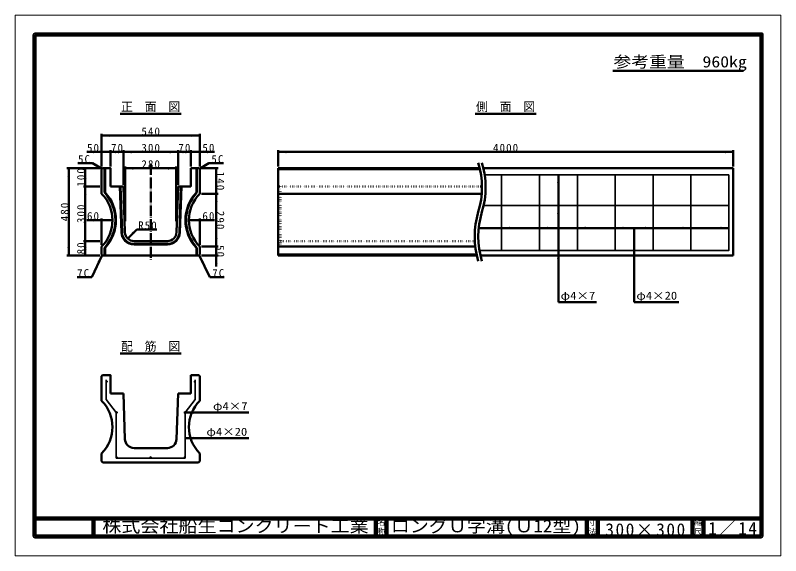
# Model space of a CAD drawing. Units: millimetres, scale not verified. Extents: x -2102 to 2102, y -1485 to 1485.
import ezdxf
from ezdxf.enums import TextEntityAlignment as Align

# ---------------------------------------------------------------- set-up
doc = ezdxf.new("R2010")
doc.units = ezdxf.units.MM
doc.header["$LTSCALE"] = 5
doc.linetypes.add('DOTTED', pattern=[1.75, 0.25, -1.5])
doc.linetypes.add('LONG_DASHED_DOTTED', pattern=[15.25, 12, -1.5, 0.25, -1.5])
doc.layers.add('0-0_V-nasSTD', color=7, linetype='Continuous', lineweight=50)
doc.layers.add('0-1_0', color=7, linetype='Continuous', lineweight=50)
doc.styles.add('ＭＳ ゴシック', font='')
doc.styles.get('ＭＳ ゴシック').set_extended_font_data('MS Gothic')

msp = doc.modelspace()

# ---------------------------------------------------------------- linework, layer by layer
at = {"layer": '0-0_V-nasSTD', "lineweight": 100}
for p, q in [((-1997.5, 1380), (-1997.5, -1380)), ((-1997.5, -1280), (1997.5, -1280)), ((-1672.5, -1280), (-1672.5, -1380)), ((-122.5, -1280), (-122.5, -1380)), ((-62.5, -1280), (-62.5, -1380)), ((1037.5, -1280), (1037.5, -1380)), ((1097.5, -1280), (1097.5, -1380)), ((1617.5, -1280), (1617.5, -1380)), ((1677.5, -1280), (1677.5, -1380)), ((-1997.5, -1380), (1997.5, -1380))]:
    msp.add_line(p, q, dxfattribs=at)
at = {"layer": '0-0_V-nasSTD'}
for p, q in [((-1628.654, 834.105), (-1628.654, 654.105)), ((-1088.654, 824.105), (-1628.654, 824.105)), ((-1088.654, 834.105), (-1088.654, 654.105)), ((-1628.654, 734.105), (-1708.654, 734.105)), ((-1578.654, 734.105), (-1628.654, 734.105)), ((-1578.654, 744.105), (-1578.654, 654.105)), ((-1508.654, 734.105), (-1578.654, 734.105)), ((-1508.654, 744.105), (-1508.654, 554.105)), ((-1208.654, 734.105), (-1508.654, 734.105)), ((-1208.654, 744.105), (-1208.654, 554.105)), ((-1138.654, 734.105), (-1208.654, 734.105)), ((-1138.654, 744.105), (-1138.654, 654.105)), ((-658.654, 744.105), (-658.654, 654.105)), ((1841.346, 734.105), (-658.654, 734.105)), ((1841.346, 744.105), (1841.346, 654.105)), ((-1638.654, 644.105), (-1818.654, 644.105)), ((-1808.654, 644.105), (-1808.654, 164.105)), ((-1758.116, 671.605), (-1678.116, 671.605)), ((-1718.654, 644.105), (-1718.654, 544.105)), ((-1626.154, 641.605), (-1678.116, 671.605)), ((-1628.654, 639.105), (-1623.654, 644.105)), ((-1628.654, 639.105), (-1628.654, 504.105)), ((-1612.654, 644.105), (-1612.654, 510.581)), ((-1609.654, 644.105), (-1609.654, 511.764)), ((-1498.655, 654.105), (-1498.655, 354.105)), ((-1498.655, 644.105), (-1218.655, 644.105)), ((-1218.655, 654.105), (-1218.655, 354.105)), ((-1093.654, 644.105), (-1138.654, 644.105)), ((-1107.654, 511.764), (-1107.654, 644.105)), ((-1104.654, 510.581), (-1104.654, 644.105)), ((-1093.654, 644.105), (-1088.654, 639.105)), ((-1091.154, 641.605), (-1039.193, 671.605)), ((-1088.654, 504.105), (-1088.654, 639.105)), ((-988.654, 644.105), (-1078.654, 644.105)), ((-959.193, 671.605), (-1039.193, 671.605)), ((-998.654, 644.105), (-998.654, 504.105)), ((-658.654, 644.105), (-658.654, 164.105)), ((449.352, 644.105), (-658.654, 644.105)), ((450.481, 639.105), (-658.654, 639.105)), ((469.352, 644.105), (1841.346, 644.105)), ((1841.346, 164.105), (1841.346, 644.105)), ((881.346, 609.105), (881.346, -90.895)), ((-1638.654, 544.105), (-1728.654, 544.105)), ((-1718.654, 544.105), (-1718.654, 244.105)), ((-1508.654, 544.105), (-1578.654, 544.105)), ((-1527.665, 544.105), (-1519.255, 291.806)), ((-1524.663, 544.105), (-1516.257, 291.906)), ((-1508.654, 544.105), (-1500.265, 292.439)), ((-1208.654, 544.105), (-1217.043, 292.439)), ((-1192.645, 544.105), (-1201.052, 291.906)), ((-1189.644, 544.105), (-1198.054, 291.806)), ((-988.654, 504.105), (-1078.654, 504.105)), ((-998.654, 504.105), (-998.654, 214.105)), ((460.028, 504.105), (-658.654, 504.105)), ((-1628.654, 359.105), (-1708.654, 359.105)), ((-1628.654, 369.105), (-1628.654, 224.105)), ((-1568.654, 359.105), (-1628.654, 359.105)), ((-1148.654, 359.105), (-1088.654, 359.105)), ((-1088.654, 369.105), (-1088.654, 224.105)), ((-1088.654, 359.105), (-1008.654, 359.105)), ((-1485.055, 258.165), (-1435.557, 307.663)), ((-1435.557, 307.663), (-1325.557, 307.663)), ((1817.346, 315.605), (441.621, 315.605)), ((1297.346, 315.605), (1297.346, -90.895)), ((-1638.654, 244.105), (-1728.654, 244.105)), ((-1718.654, 244.105), (-1718.654, 164.105)), ((-1628.654, 214.105), (-1628.654, 171.105)), ((-1450.293, 244.105), (-1267.015, 244.105)), ((-1450.293, 228.105), (-1267.015, 228.105)), ((-1450.293, 225.105), (-1267.015, 225.105)), ((-1088.654, 171.105), (-1088.654, 214.105)), ((-988.654, 214.105), (-1078.654, 214.105)), ((-998.654, 214.105), (-998.654, 164.105)), ((424.605, 214.105), (-658.654, 214.105)), ((-1628.654, 171.105), (-1621.654, 164.105)), ((-1612.654, 207.629), (-1612.654, 164.105)), ((-1609.654, 206.445), (-1609.654, 164.105)), ((-1107.654, 164.105), (-1107.654, 206.445)), ((-1104.654, 164.105), (-1104.654, 207.629)), ((-1088.654, 171.105), (-1095.654, 164.105)), ((431.776, 171.105), (-658.654, 171.105)), ((-1638.654, 164.105), (-1818.654, 164.105)), ((-1682.723, 45.397), (-1625.154, 167.605)), ((-1621.654, 164.105), (-1095.654, 164.105)), ((-1034.586, 45.397), (-1092.154, 167.605)), ((-988.654, 164.105), (-1078.654, 164.105)), ((-998.654, 164.105), (-998.654, 104.105)), ((433.339, 164.105), (-658.654, 164.105)), ((1841.346, 164.105), (453.339, 164.105)), ((-1762.723, 45.397), (-1682.723, 45.397)), ((-954.586, 45.397), (-1034.586, 45.397)), ((881.346, -90.895), (1091.346, -90.895)), ((1297.346, -90.895), (1543.346, -90.895)), ((-1628.654, -498.131), (-1623.654, -493.131)), ((-1628.654, -498.131), (-1628.654, -633.131)), ((-1093.654, -493.131), (-1138.654, -493.131)), ((-1093.654, -493.131), (-1088.654, -498.131)), ((-1088.654, -633.131), (-1088.654, -498.131)), ((-1508.654, -593.131), (-1578.654, -593.131)), ((-1508.654, -593.131), (-1500.265, -844.797)), ((-1208.654, -593.131), (-1217.043, -844.797)), ((-1168.654, -698.13), (-818.654, -698.13)), ((-1168.654, -838.888), (-818.654, -838.888)), ((-1628.654, -923.131), (-1628.654, -966.131)), ((-1450.293, -893.131), (-1267.015, -893.131)), ((-1088.654, -966.131), (-1088.654, -923.131)), ((-1628.654, -966.131), (-1621.654, -973.131)), ((-1088.654, -966.131), (-1095.654, -973.131)), ((-1621.654, -973.131), (-1095.654, -973.131))]:
    msp.add_line(p, q, dxfattribs=at)
at = {"layer": '0-0_V-nasSTD', "linetype": 'LONG_DASHED_DOTTED'}
msp.add_line((-1358.654, 669.105), (-1358.654, 139.105), dxfattribs=at)
at = {"layer": '0-0_V-nasSTD', "lineweight": 35}
for p, q in [((476.054, 609.105), (1817.346, 609.105)), ((569.346, 609.105), (569.346, 192.105)), ((777.346, 609.105), (777.346, 192.105)), ((985.346, 609.105), (985.346, 192.105)), ((1193.346, 609.105), (1193.346, 192.105)), ((1401.346, 609.105), (1401.346, 192.105)), ((1609.346, 609.105), (1609.346, 192.105)), ((1817.346, 439.105), (470.481, 439.105)), ((-1603.654, -626.131), (-1603.654, -518.131)), ((-1113.654, -626.131), (-1113.654, -518.131)), ((-1603.654, -626.131), (-1548.654, -698.131)), ((-1113.654, -626.131), (-1168.654, -698.131)), ((-1548.654, -948.131), (-1548.654, -698.131)), ((-1168.654, -948.131), (-1168.654, -698.131)), ((-1548.654, -948.131), (-1168.654, -948.131))]:
    msp.add_line(p, q, dxfattribs=at)
at = {"layer": '0-0_V-nasSTD', "linetype": 'DOTTED'}
for p, q in [((461.319, 544.105), (-658.654, 544.105)), ((-646.154, 544.105), (-646.154, 225.105)), ((422.017, 244.105), (-658.654, 244.105)), ((-658.654, 225.105), (-646.154, 225.105))]:
    msp.add_line(p, q, dxfattribs=at)
at = {"layer": '0-0_V-nasSTD', "lineweight": 18}
for points in [[(-2102.5, -1485), (-2102.5, 1485), (2102.5, 1485), (2102.5, -1485)], [(-2002.5, -1385), (-2002.5, 1385), (2002.5, 1385), (2002.5, -1385)]]:
    msp.add_lwpolyline(points, close=True, dxfattribs=at)
at = {"layer": '0-0_V-nasSTD', "lineweight": 100}
msp.add_lwpolyline([(1997.5, -1380), (1997.5, 1380), (-1997.5, 1380)], dxfattribs=at)
at = {"layer": '0-0_V-nasSTD'}
for points in [[(-1138.654, 734.105), (-1088.654, 734.105), (-1008.654, 734.105)], [(-1623.654, 644.105), (-1578.654, 644.105), (-1578.654, 544.105)], [(-1138.654, 644.105), (-1138.654, 544.105), (-1208.654, 544.105)], [(-1623.654, -493.131), (-1578.654, -493.131), (-1578.654, -593.131)], [(-1138.654, -493.131), (-1138.654, -593.131), (-1208.654, -593.131)]]:
    msp.add_lwpolyline(points, dxfattribs=at)
at = {"layer": '0-0_V-nasSTD', "lineweight": 35}
msp.add_lwpolyline([(1817.346, 609.105), (1817.346, 192.105), (447.757, 192.105)], dxfattribs=at)
for centre in [(-1600.654, -528.131), (-1116.654, -528.131), (-1545.654, -698.131), (-1171.654, -698.131), (-1545.654, -945.131), (-1358.654, -945.131), (-1171.654, -945.131)]:
    msp.add_circle(centre, 3, dxfattribs=at)
at = {"layer": '0-0_V-nasSTD'}
for centre, radius, start, end in [((-4.279, 539.105), 465.625, 343.14606, 16.85394), ((15.721, 539.105), 465.625, 343.14606, 16.85394), ((-1773.863, 359.105), 221.208, 316.78275, 43.21725), ((-1773.863, 359.105), 224.208, 317.06265, 42.91272), ((-943.446, 359.105), 224.208, 137.08728, 222.91272), ((-943.446, 359.105), 221.208, 136.78275, 223.21725), ((-1773.863, 359.105), 205.208, 315.04113, 44.95887), ((-943.446, 359.105), 205.208, 135.04113, 224.95887), ((886.971, 269.105), 465.625, 163.14606, 196.85394), ((906.971, 269.105), 465.625, 163.14606, 196.85394), ((-1450.293, 294.105), 69, 181.90915, 270), ((-1450.293, 294.105), 66, 181.90915, 270), ((-1450.293, 294.105), 50, 181.90915, 270), ((-1267.015, 294.105), 50, 270, 358.09085), ((-1267.015, 294.105), 66, 270, 358.09085), ((-1267.015, 294.105), 69, 270, 358.09085), ((-1773.863, -778.131), 205.208, 315.04113, 44.95887), ((-943.446, -778.131), 205.208, 135.04113, 224.95887), ((-1450.293, -843.131), 50, 181.90915, 270), ((-1267.015, -843.131), 50, 270, 358.09085)]:
    msp.add_arc(centre, radius, start, end, dxfattribs=at)
for points in [[(-1628.654, 824.105), (-1583.654, 816.605), (-1583.654, 831.605)], [(-1133.654, 816.605), (-1133.654, 831.605), (-1088.654, 824.105)], [(-1673.654, 726.605), (-1673.654, 741.605), (-1628.654, 734.105)], [(-1578.654, 734.105), (-1533.654, 726.605), (-1533.654, 741.605)], [(-1553.654, 726.605), (-1553.654, 741.605), (-1508.654, 734.105)], [(-1508.654, 734.105), (-1463.654, 726.605), (-1463.654, 741.605)], [(-1253.654, 726.605), (-1253.654, 741.605), (-1208.654, 734.105)], [(-1208.654, 734.105), (-1163.654, 726.605), (-1163.654, 741.605)], [(-1183.654, 726.605), (-1183.654, 741.605), (-1138.654, 734.105)], [(-1088.654, 734.105), (-1043.654, 726.605), (-1043.654, 741.605)], [(-658.654, 734.105), (-613.654, 726.605), (-613.654, 741.605)], [(1796.346, 726.605), (1796.346, 741.605), (1841.346, 734.105)], [(-1816.154, 599.105), (-1808.654, 644.105), (-1801.154, 599.105)], [(-1726.154, 599.105), (-1718.654, 644.105), (-1711.154, 599.105)], [(-1668.875, 657.61), (-1661.375, 670.6), (-1626.154, 641.605)], [(-1498.655, 644.105), (-1453.655, 636.605), (-1453.655, 651.605)], [(-1263.655, 636.605), (-1263.655, 651.605), (-1218.655, 644.105)], [(-1091.154, 641.605), (-1055.933, 670.6), (-1048.433, 657.61)], [(-1006.154, 599.105), (-998.654, 644.105), (-991.154, 599.105)], [(-1726.154, 589.105), (-1718.654, 544.105), (-1711.154, 589.105)], [(873.846, 564.105), (881.346, 609.105), (888.846, 564.105)], [(-1006.154, 549.105), (-998.654, 504.105), (-991.154, 549.105)], [(-1726.154, 499.105), (-1718.654, 544.105), (-1711.154, 499.105)], [(-1006.154, 459.105), (-998.654, 504.105), (-991.154, 459.105)], [(873.846, 394.105), (881.346, 439.105), (888.846, 394.105)], [(-1673.654, 351.605), (-1673.654, 366.605), (-1628.654, 359.105)], [(-1088.654, 359.105), (-1043.654, 351.605), (-1043.654, 366.605)], [(-1485.055, 258.165), (-1458.538, 295.288), (-1447.931, 284.682)], [(569.346, 315.605), (614.346, 308.105), (614.346, 323.105)], [(777.346, 315.605), (822.346, 308.105), (822.346, 323.105)], [(985.346, 315.605), (1030.346, 308.105), (1030.346, 323.105)], [(1193.346, 315.605), (1238.346, 308.105), (1238.346, 323.105)], [(1356.346, 308.105), (1356.346, 323.105), (1401.346, 315.605)], [(1564.346, 308.105), (1564.346, 323.105), (1609.346, 315.605)], [(1772.346, 308.105), (1772.346, 323.105), (1817.346, 315.605)], [(-1726.154, 289.105), (-1718.654, 244.105), (-1711.154, 289.105)], [(-1006.154, 259.105), (-998.654, 214.105), (-991.154, 259.105)], [(-1726.154, 199.105), (-1718.654, 244.105), (-1711.154, 199.105)], [(-1816.154, 209.105), (-1808.654, 164.105), (-1801.154, 209.105)], [(-1726.154, 209.105), (-1718.654, 164.105), (-1711.154, 209.105)], [(873.846, 147.105), (881.346, 192.105), (888.846, 147.105)], [(-1651.116, 130.092), (-1637.546, 123.699), (-1625.154, 167.605)], [(-1092.154, 167.605), (-1079.762, 123.699), (-1066.192, 130.092)], [(-1006.154, 119.105), (-998.654, 164.105), (-991.154, 119.105)], [(-1603.654, -528.131), (-1603.117, -526.417), (-1602.721, -530.305)], [(-1603.117, -526.417), (-1601.109, -525.165), (-1598.818, -525.759)], [(-1603.117, -526.417), (-1598.818, -525.759), (-1597.67, -527.827)], [(-1603.117, -526.417), (-1602.721, -530.305), (-1600.502, -531.127)], [(-1603.117, -526.417), (-1600.502, -531.127), (-1598.378, -530.085)], [(-1603.117, -526.417), (-1598.378, -530.085), (-1597.67, -527.827)], [(-1119.639, -528.434), (-1118.931, -526.177), (-1114.192, -529.845)], [(-1119.639, -528.434), (-1118.491, -530.503), (-1114.192, -529.845)], [(-1118.931, -526.177), (-1116.806, -525.135), (-1114.192, -529.845)], [(-1118.491, -530.503), (-1116.2, -531.096), (-1114.192, -529.845)], [(-1116.806, -525.135), (-1114.587, -525.956), (-1114.192, -529.845)], [(-1114.587, -525.956), (-1114.192, -529.845), (-1113.654, -528.131)], [(-1548.654, -698.131), (-1548.117, -696.417), (-1547.721, -700.305)], [(-1548.117, -696.417), (-1546.109, -695.165), (-1543.818, -695.759)], [(-1548.117, -696.417), (-1543.818, -695.759), (-1542.67, -697.827)], [(-1548.117, -696.417), (-1547.721, -700.305), (-1545.502, -701.127)], [(-1548.117, -696.417), (-1545.502, -701.127), (-1543.378, -700.085)], [(-1548.117, -696.417), (-1543.378, -700.085), (-1542.67, -697.827)], [(-1174.639, -698.434), (-1173.931, -696.177), (-1169.192, -699.845)], [(-1174.639, -698.434), (-1173.491, -700.503), (-1169.192, -699.845)], [(-1173.931, -696.177), (-1171.806, -695.135), (-1169.192, -699.845)], [(-1173.491, -700.503), (-1171.2, -701.096), (-1169.192, -699.845)], [(-1171.806, -695.135), (-1169.587, -695.956), (-1169.192, -699.845)], [(-1169.587, -695.956), (-1169.192, -699.845), (-1168.654, -698.131)], [(-1168.654, -698.13), (-1123.654, -705.63), (-1123.654, -690.63)], [(-1168.654, -838.888), (-1123.654, -846.388), (-1123.654, -831.388)], [(-1548.654, -945.131), (-1548.348, -943.81), (-1543.94, -947.593)], [(-1548.654, -945.131), (-1548.593, -945.735), (-1543.94, -947.593)], [(-1548.593, -945.735), (-1548.411, -946.314), (-1543.94, -947.593)], [(-1548.411, -946.314), (-1548.117, -946.845), (-1543.94, -947.593)], [(-1548.348, -943.81), (-1547.11, -942.508), (-1543.94, -947.593)], [(-1548.117, -946.845), (-1547.721, -947.305), (-1543.94, -947.593)], [(-1547.721, -947.305), (-1547.241, -947.677), (-1543.94, -947.593)], [(-1547.241, -947.677), (-1546.696, -947.944), (-1543.94, -947.593)], [(-1547.11, -942.508), (-1545.351, -942.146), (-1543.94, -947.593)], [(-1546.696, -947.944), (-1546.109, -948.096), (-1543.94, -947.593)], [(-1546.109, -948.096), (-1545.654, -948.131), (-1543.94, -947.593)], [(-1545.351, -942.146), (-1543.94, -947.593), (-1543.7, -942.855)], [(-1543.94, -947.593), (-1543.7, -942.855), (-1542.75, -944.379)], [(-1543.94, -947.593), (-1542.841, -946.173), (-1542.75, -944.379)], [(-1361.62, -945.585), (-1361.027, -943.295), (-1360.368, -947.593)], [(-1361.027, -943.295), (-1360.368, -947.593), (-1358.958, -942.146)], [(-1360.368, -947.593), (-1358.958, -942.146), (-1356.7, -942.855)], [(-1360.368, -947.593), (-1356.7, -942.855), (-1355.658, -944.979)], [(-1360.368, -947.593), (-1356.48, -947.198), (-1355.658, -944.979)], [(-1360.368, -947.593), (-1358.654, -948.131), (-1356.48, -947.198)], [(-1174.639, -944.827), (-1173.931, -943.177), (-1171.05, -948.069)], [(-1174.639, -944.827), (-1174.277, -946.587), (-1171.05, -948.069)], [(-1174.277, -946.587), (-1172.975, -947.824), (-1171.05, -948.069)], [(-1173.931, -943.177), (-1172.406, -942.227), (-1171.05, -948.069)], [(-1172.975, -947.824), (-1171.654, -948.131), (-1171.05, -948.069)], [(-1172.406, -942.227), (-1171.05, -948.069), (-1170.612, -942.318)], [(-1171.05, -948.069), (-1170.612, -942.318), (-1169.192, -943.417)], [(-1171.05, -948.069), (-1169.192, -943.417), (-1168.654, -945.131)], [(-1171.05, -948.069), (-1168.689, -945.585), (-1168.654, -945.131)], [(-1171.05, -948.069), (-1168.841, -946.173), (-1168.689, -945.585)], [(-1171.05, -948.069), (-1169.108, -946.718), (-1168.841, -946.173)], [(-1171.05, -948.069), (-1169.48, -947.198), (-1169.108, -946.718)], [(-1171.05, -948.069), (-1169.94, -947.593), (-1169.48, -947.198)], [(-1171.05, -948.069), (-1170.471, -947.888), (-1169.94, -947.593)]]:
    msp.add_solid(points, dxfattribs=at)
at = {"layer": '0-1_0'}
for p, q in [((1180.036, 1179.753), (1898.036, 1179.753)), ((-1525.654, 944.105), (-1191.654, 944.105)), ((424.346, 944.105), (758.346, 944.105)), ((-1525.654, -373.131), (-1191.654, -373.131))]:
    msp.add_line(p, q, dxfattribs=at)

# ---------------------------------------------------------------- texts
at = {"layer": '0-0_V-nasSTD', "style": 'ＭＳ ゴシック'}
for s, height, width, p in [('参考重量\u3000960kg', 62.32, 1.15, (1184.036, 1179.753)), ('φ4×7', 43.99, 1.15, (893.346, -90.895)), ('φ4×20', 43.99, 1.15, (1309.346, -90.895)), ('φ4×7', 43.99, 1.15, (-1016.654, -698.13)), ('φ4×20', 43.99, 1.15, (-1052.654, -838.888)), ('株式会社船生コンクリート工業', 69.65, 1.1, (-1624.25, -1377.5)), ('ロングＵ字溝(Ｕ12型)', 69.65, 1.1, (-39.75, -1377.5))]:
    msp.add_text(s, height=height, dxfattribs=dict(at, width=width)).set_placement(p, align=Align.BOTTOM_LEFT)
for s, height, p in [('正\u3000面\u3000図', 47.65, (-1521.658, 944.105)), ('側\u3000面\u3000図', 47.65, (428.342, 944.105)), ('配\u3000筋\u3000図', 47.65, (-1521.658, -373.131)), ('名', 30.79, (-113.518, -1326.001)), ('寸', 30.79, (1046.482, -1326.001)), ('縮', 30.79, (1626.482, -1326.001)), ('称', 30.79, (-113.524, -1375.99)), ('法', 30.79, (1046.476, -1375.99)), ('尺', 30.79, (1626.476, -1375.99))]:
    msp.add_text(s, height=height, dxfattribs=at).set_placement(p, align=Align.BOTTOM_LEFT)
at = {"layer": '0-0_V-nasSTD', "attachment_point": 7, "style": 'ＭＳ ゴシック'}
for s, insert, char_height in [('\\T1.2;540', (-1409.641, 824.105), 43.99), ('\\T1.2;50', (-1708.654, 734.105), 43.99), ('\\T1.2;70', (-1576.654, 734.105), 43.99), ('\\T1.2;300', (-1409.641, 734.105), 43.99), ('\\T1.2;70', (-1206.654, 734.105), 43.99), ('\\T1.2;50', (-1074.654, 734.105), 43.99), ('\\T1.2;4000', (522.24, 734.105), 43.99), ('\\T1.2;5C', (-1758.116, 671.605), 43.99), ('\\T1.2;5C', (-1025.193, 671.605), 43.99), ('\\T1.2;280', (-1409.641, 644.105), 43.99), ('\\T1.2;60', (-1708.654, 359.105), 43.99), ('\\T1.2;60', (-1074.654, 359.105), 43.99), ('\\T1.2;R50', (-1427.557, 307.663), 43.99), ('\\T1.2;7C', (-1762.723, 45.397), 43.99), ('\\T1.2;7C', (-1020.586, 45.397), 43.99), ('\\T1.16;1／14', (1704.533, -1377.418), 69.65), ('\\T1.18;300×300', (1139.081, -1377.492), 69.65)]:
    msp.add_mtext(s, dxfattribs=dict(at, insert=insert, char_height=char_height))
at = {"layer": '0-0_V-nasSTD', "char_height": 43.99, "attachment_point": 7, "style": 'ＭＳ ゴシック'}
for s, insert, rotation in [('\\T1.2;100', (-1718.654, 543.092), 90), ('\\T1.2;140', (-998.654, 625.092), 270), ('\\T1.2;480', (-1808.654, 353.092), 90), ('\\T1.2;300', (-1718.654, 343.092), 90), ('\\T1.2;290', (-998.654, 410.092), 270), ('\\T1.2;80', (-1718.654, 171.091), 90), ('\\T1.2;50', (-998.654, 222.118), 270)]:
    msp.add_mtext(s, dxfattribs=dict(at, insert=insert, rotation=rotation))

doc.saveas('drawing.dxf')
